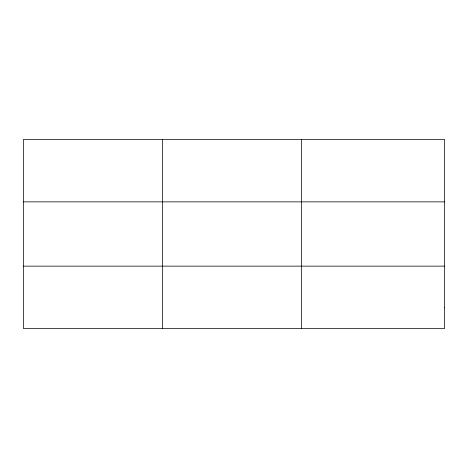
<?xml version="1.0" encoding="UTF-8"?>
<svg xmlns="http://www.w3.org/2000/svg" width="468" height="468" viewBox="0 0 468 468"><rect width="100%" height="100%" fill="white"/><g stroke="black" fill="none" stroke-linecap="round" stroke-linejoin="round"><path stroke-width="0.7" d="M162.396 139.493L162.396 328.507M301.392 139.493L301.392 328.507M23.4 201.866L444.6 201.866M23.4 266.134L444.6 266.134M444.6 307.716L444.6 328.507L23.4 328.507L23.4 139.493L444.6 139.493L444.6 307.716"/></g></svg>
